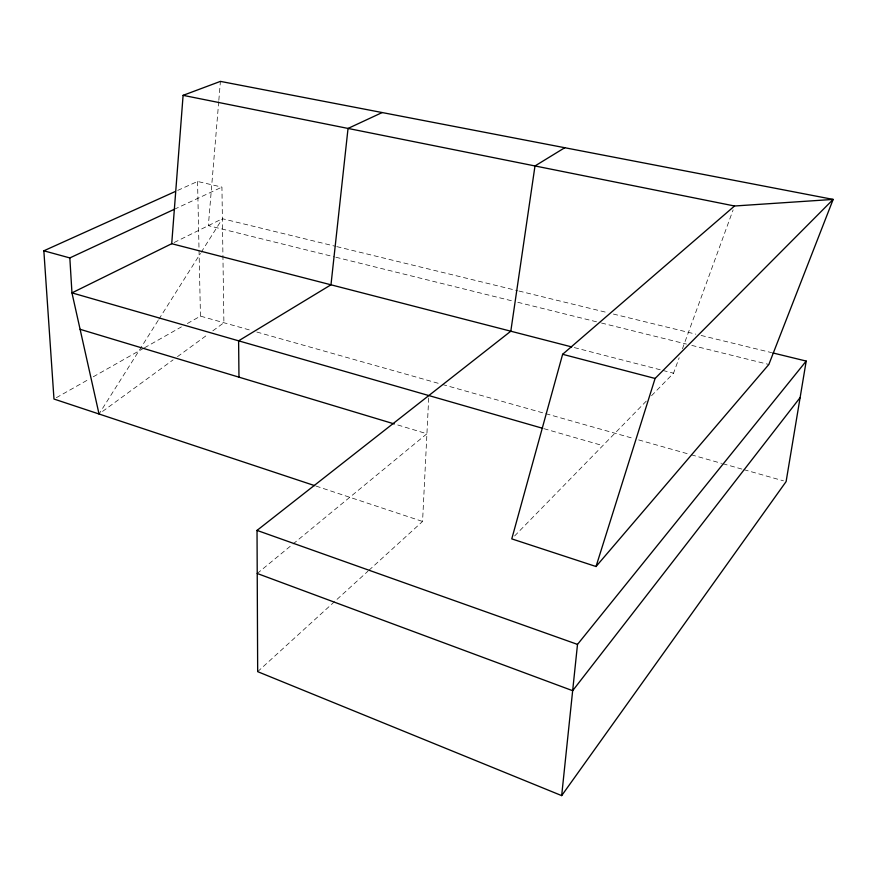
<?xml version="1.0" encoding="UTF-8"?>
<svg xmlns="http://www.w3.org/2000/svg" width="877" height="877" viewBox="0 0 877 877"><rect width="100%" height="100%" fill="white"/><g stroke="black" fill="none" stroke-linecap="round" stroke-linejoin="round"><path stroke-width="0.66" stroke-dasharray="4.38 3.29" d="M368.943 570.291L422.561 521.453L428.82 395.56M218.724 101.644L208.353 225.641L334.532 256.906M218.833 100.296L220.412 81.386M651.556 395.702L673.536 373.196L679.171 357.761M682.449 348.761L733.128 209.855M158.156 320.412L99.035 413.999L173.065 359.888M158.89 319.25L200.493 253.387M201.228 252.236L222.396 218.724L335.431 246.284M514.613 535.968L646.777 400.603M257.674 671.65L367.934 571.212M257.224 573.481L292.008 544.836M293.061 543.97L426.913 433.764L395.593 424.325M177.483 356.654L208.43 334.038M212.848 330.815L223.898 322.736L221.936 187.119L197.555 181.462L177.713 190.408M56.358 397.687L88.511 379.489M93.28 376.792L143.291 348.476M144.486 347.796L181.407 326.902M187.36 323.525L200.46 316.115L251.546 330.541M174.161 242.501L222.396 218.724M174.359 209.274L221.936 187.119M336.768 246.612L517.627 290.704M518.954 291.032L606.72 312.431M613.374 314.054L695.823 334.159M701.14 335.452L771.628 352.642M335.858 257.235L512.508 300.986M517.825 302.302L600.164 322.703M601.49 323.032L686.494 344.091M691.81 345.406L768.844 364.481M574.314 347.588L661.631 370.127M662.946 370.467L673.536 373.196M256.808 332.032L441.142 384.115M442.457 384.488L633.38 438.434M638.642 439.914L690.002 454.429M691.317 454.801L721.596 463.352M722.911 463.725L742.666 469.305M743.981 469.677L783.479 480.837M543.948 428.678L602.817 445.626M316.016 486.066L422.561 521.453M197.555 181.462L200.46 316.115"/><path stroke-width="1.32" d="M99.035 413.999L71.958 292.874L171.717 243.707L183.096 95.341L220.412 81.386L833.15 199.419L768.844 364.481L596.031 566.52L511.773 538.884L562.628 354.297L734.542 205.996L833.15 199.419L655.097 378.458L596.031 566.52M564.766 147.72L534.992 165.961L510.809 331.199L257.027 530.399L257.674 671.65L561.675 795.614L577.504 644.398L806.204 361.072L772.955 352.96M806.204 361.072L786.11 481.583L561.675 795.614M800.12 397.588L572.659 690.692L257.224 573.481M314.711 485.639L53.979 399.035L43.85 250.8L69.831 257.926L174.359 209.274M382.175 112.552L348.037 128.437L330.98 284.795L238.61 340.824L238.972 377.154M43.85 250.8L175.236 191.526M183.096 95.341L734.542 205.996M171.717 243.707L571.661 346.908M562.628 354.297L655.097 378.458M542.644 428.305L71.958 292.874L69.831 257.926M80.103 329.313L394.288 423.942M257.027 530.399L577.504 644.398"/></g></svg>
